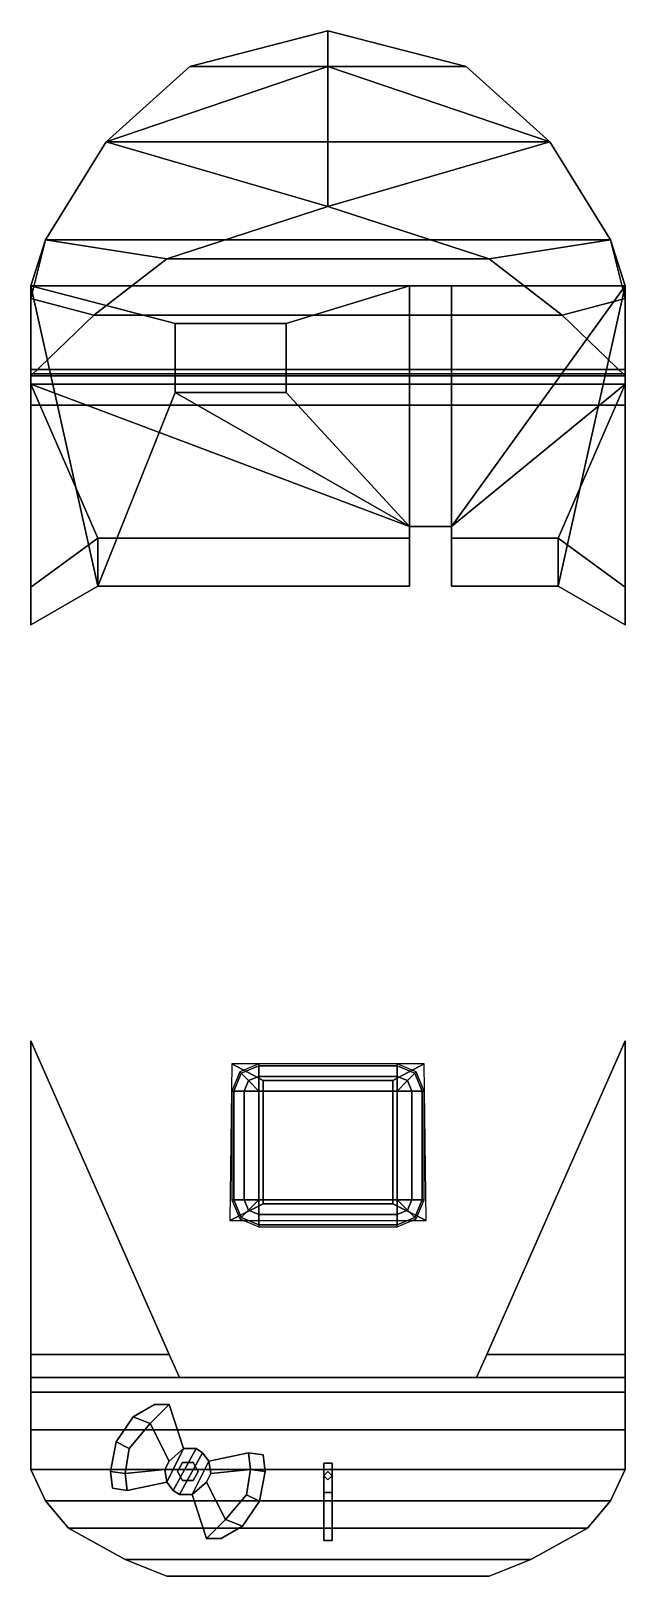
# Model space of a CAD drawing. Extents: x -1.42 to 1.42, y -3.45 to 3.94.
import ezdxf

# ---------------------------------------------------------------- set-up
doc = ezdxf.new("R2010")
doc.units = 0
doc.layers.add('FLOATS', color=6, linetype='CONTINUOUS')

msp = doc.modelspace()

# ---------------------------------------------------------------- linework, layer by layer
at = {"layer": 'FLOATS'}
for points in [[(0, 3.77, 1.09), (0, 3.77, 1.09), (-0.66, 3.77, 1.62), (0, 3.94, 1.61)], [(0, 3.94, 1.61), (-0.66, 3.77, 1.62), (0.66, 3.77, 1.62), (0, 3.94, 1.61)], [(0.66, 3.77, 1.62), (0, 3.77, 1.09), (0, 3.77, 1.09), (0, 3.94, 1.61)], [(0, 3.77, 1.09), (-1.06, 3.41, 1.15), (-1.06, 3.41, 1.63), (-0.66, 3.77, 1.62)], [(0, 3.77, 1.09), (1.06, 3.41, 1.15), (-1.06, 3.41, 1.15), (0, 3.77, 1.09)], [(0, 3.1, 0.7), (0, 3.1, 0.7), (-1.06, 3.41, 1.15), (0, 3.77, 1.09)], [(0, 3.77, 1.09), (-1.06, 3.41, 1.15), (1.06, 3.41, 1.15), (0, 3.77, 1.09)], [(-0.66, 3.77, 1.62), (-1.06, 3.41, 1.63), (1.06, 3.41, 1.63), (0.66, 3.77, 1.62)], [(1.06, 3.41, 1.63), (1.06, 3.41, 1.15), (0, 3.77, 1.09), (0.66, 3.77, 1.62)], [(1.06, 3.41, 1.15), (0, 3.1, 0.7), (0, 3.1, 0.7), (0, 3.77, 1.09)], [(-1.06, 3.41, 1.15), (-1.35, 2.94, 1.22), (-1.35, 2.94, 1.65), (-1.06, 3.41, 1.63)], [(-1.06, 3.41, 1.63), (-1.35, 2.94, 1.65), (1.35, 2.94, 1.65), (1.06, 3.41, 1.63)], [(0, 3.1, 0.7), (-0.77, 2.85, 0.65), (-1.35, 2.94, 1.22), (-1.06, 3.41, 1.15)], [(1.35, 2.94, 1.22), (0.77, 2.85, 0.65), (0, 3.1, 0.7), (1.06, 3.41, 1.15)], [(1.35, 2.94, 1.65), (1.35, 2.94, 1.22), (1.06, 3.41, 1.15), (1.06, 3.41, 1.63)], [(0, 3.1, 0.7), (0.77, 2.85, 0.65), (-0.77, 2.85, 0.65), (0, 3.1, 0.7)], [(1.42, 2.72, 1.66), (1.35, 2.94, 1.65), (-1.35, 2.94, 1.65), (-1.42, 2.72, 1.66)], [(-1.35, 2.94, 1.65), (-1.35, 2.94, 1.22), (-1.42, 2.66, 1.26), (-1.42, 2.72, 1.66)], [(-1.35, 2.94, 1.22), (-0.77, 2.85, 0.65), (-1.12, 2.58, 0.61), (-1.42, 2.66, 1.26)], [(1.12, 2.58, 0.61), (0.77, 2.85, 0.65), (1.35, 2.94, 1.22), (1.42, 2.66, 1.26)], [(1.42, 2.66, 1.26), (1.35, 2.94, 1.22), (1.35, 2.94, 1.65), (1.42, 2.72, 1.66)], [(-1.12, 2.58, 0.61), (-0.77, 2.85, 0.65), (0.77, 2.85, 0.65), (1.12, 2.58, 0.61)], [(-1.42, 2.72, 1.66), (-1.42, 2.66, 1.26), (-1.42, 2.25, 1.33), (-1.42, 2.72, 1.66)], [(-1.42, 2.72, 1.66), (-1.42, 2.25, 1.33), (-1.42, 1.28, 1.49), (-1.42, 1.1, 1.73)], [(-1.42, 2.72, 1.66), (-1.42, 2.72, 1.66), (-1.42, 1.1, 1.73), (-1.1, 1.2844, 1.722)], [(-1.42, 2.72, 1.66), (-1.1, 1.2844, 1.722), (-0.73, 2.21, 1.682), (-0.73, 2.54, 1.6678)], [(-0.2, 2.54, 1.6678), (0.39, 2.72, 1.66), (-1.42, 2.72, 1.66), (-0.73, 2.54, 1.6678)], [(-0.2, 2.21, 1.682), (0.39, 1.57, 1.7097), (0.39, 2.72, 1.66), (-0.2, 2.54, 1.6678)], [(0.59, 1.57, 1.65), (0.59, 2.72, 1.66), (0.39, 2.72, 1.66), (0.39, 1.57, 1.65)], [(0.39, 1.57, 1.65), (0.39, 2.72, 1.66), (0.39, 2.72, 1.66), (0.39, 1.57, 1.7097)], [(1.1, 1.2844, 1.722), (1.42, 2.72, 1.66), (0.59, 1.57, 1.7097), (0.59, 1.2844, 1.722)], [(0.59, 1.57, 1.7097), (0.59, 2.72, 1.66), (0.59, 2.72, 1.66), (0.59, 1.57, 1.65)], [(0.59, 1.57, 1.7097), (1.42, 2.72, 1.66), (0.59, 2.72, 1.66), (0.59, 1.57, 1.7097)], [(1.42, 1.1, 1.73), (1.42, 2.72, 1.66), (1.42, 2.72, 1.66), (1.1, 1.2844, 1.722)], [(1.42, 2.25, 1.33), (1.42, 2.66, 1.26), (1.42, 2.72, 1.66)], [(1.42, 1.28, 1.49), (1.42, 2.25, 1.33), (1.42, 2.72, 1.66), (1.42, 1.1, 1.73)], [(-1.42, 2.66, 1.26), (-1.12, 2.58, 0.61), (-1.42, 2.29, 0.56), (-1.42, 2.32, 0.72)], [(-1.42, 2.66, 1.26), (-1.42, 2.25, 0.97), (-1.42, 2.15, 1.06), (-1.42, 2.25, 1.33)], [(-1.42, 2.66, 1.26), (-1.42, 2.3, 0.87), (-1.42, 2.25, 0.97), (-1.42, 2.66, 1.26)], [(-1.42, 2.66, 1.26), (-1.42, 2.32, 0.72), (-1.42, 2.3, 0.87), (-1.42, 2.66, 1.26)], [(1.42, 2.29, 0.56), (1.12, 2.58, 0.61), (1.42, 2.66, 1.26), (1.42, 2.32, 0.72)], [(1.42, 2.15, 1.06), (1.42, 2.25, 0.97), (1.42, 2.66, 1.26), (1.42, 2.25, 1.33)], [(1.42, 2.25, 0.97), (1.42, 2.3, 0.87), (1.42, 2.66, 1.26)], [(1.42, 2.3, 0.87), (1.42, 2.32, 0.72), (1.42, 2.66, 1.26)], [(-1.42, 2.29, 0.56), (-1.12, 2.58, 0.61), (1.12, 2.58, 0.61), (1.42, 2.29, 0.56)], [(-0.73, 2.54, 1.6678), (-0.73, 2.21, 1.682), (-0.73, 2.21, 1.7), (-0.73, 2.54, 1.69)], [(-0.2, 2.54, 1.69), (-0.2, 2.54, 1.6678), (-0.73, 2.54, 1.6678), (-0.73, 2.54, 1.69)], [(-0.73, 2.54, 1.69), (-0.73, 2.21, 1.7), (-0.2, 2.21, 1.7), (-0.2, 2.54, 1.69)], [(-0.2, 2.21, 1.7), (-0.2, 2.21, 1.682), (-0.2, 2.54, 1.6678), (-0.2, 2.54, 1.69)], [(-1.42, 2.32, 0.72), (-1.42, 2.29, 0.56), (1.42, 2.29, 0.56), (1.42, 2.32, 0.72)], [(-1.42, 2.3, 0.87), (-1.42, 2.32, 0.72), (1.42, 2.32, 0.72), (1.42, 2.3, 0.87)], [(-1.42, 2.25, 0.97), (-1.42, 2.3, 0.87), (1.42, 2.3, 0.87), (1.42, 2.25, 0.97)], [(0.39, 1.57, 1.4422), (-1.42, 2.25, 1.33), (1.42, 2.25, 1.33), (0.59, 1.57, 1.4422)], [(-1.42, 2.15, 1.06), (-1.42, 2.25, 0.97), (1.42, 2.25, 0.97), (1.42, 2.15, 1.06)], [(-1.42, 2.25, 1.33), (-1.42, 2.15, 1.06), (1.42, 2.15, 1.06), (1.42, 2.25, 1.33)], [(-1.42, 2.25, 1.33), (-1.1, 1.5133, 1.4515), (-1.42, 1.28, 1.49), (-1.42, 2.25, 1.33)], [(0.39, 1.57, 1.4422), (0.39, 1.5133, 1.4515), (-1.1, 1.5133, 1.4515), (-1.42, 2.25, 1.33)], [(1.42, 2.25, 1.33), (1.1, 1.5133, 1.4515), (0.59, 1.5133, 1.4515), (0.59, 1.57, 1.4422)], [(1.42, 2.25, 1.33), (1.42, 1.28, 1.49), (1.1, 1.5133, 1.4515), (1.42, 2.25, 1.33)], [(0.39, 1.2844, 1.722), (0.39, 1.57, 1.7097), (-0.73, 2.21, 1.682), (-1.1, 1.2844, 1.722)], [(-0.73, 2.21, 1.7), (-0.73, 2.21, 1.682), (-0.2, 2.21, 1.682), (-0.2, 2.21, 1.7)], [(-0.73, 2.21, 1.682), (0.39, 1.57, 1.7097), (0.39, 1.57, 1.7097), (-0.2, 2.21, 1.682)], [(0.59, 1.57, 1.4422), (0.59, 1.57, 1.65), (0.39, 1.57, 1.65), (0.39, 1.57, 1.4422)], [(0.39, 1.5133, 1.4515), (0.39, 1.57, 1.4422), (0.39, 1.57, 1.7097), (0.39, 1.2844, 1.722)], [(0.59, 1.2844, 1.722), (0.59, 1.57, 1.7097), (0.59, 1.57, 1.4422), (0.59, 1.5133, 1.4515)], [(-1.1, 1.5133, 1.4515), (-1.1, 1.2844, 1.722), (-1.42, 1.1, 1.73), (-1.42, 1.28, 1.49)], [(0.39, 1.5133, 1.4515), (0.39, 1.2844, 1.722), (-1.1, 1.2844, 1.722), (-1.1, 1.5133, 1.4515)], [(1.1, 1.5133, 1.4515), (1.1, 1.2844, 1.722), (0.59, 1.2844, 1.722), (0.59, 1.5133, 1.4515)], [(1.42, 1.28, 1.49), (1.42, 1.1, 1.73), (1.1, 1.2844, 1.722), (1.1, 1.5133, 1.4515)], [(-1.42, -0.89, 1.9), (-1.42, -2.39, 1.82), (-1.42, -2.39, 2.03), (-1.42, -0.89, 1.96)], [(-0.76, -2.39, 2.03), (-0.76, -2.39, 1.82), (-1.42, -0.89, 1.9), (-1.42, -0.89, 1.96)], [(-1.42, -0.89, 1.96), (-1.42, -2.39, 2.03), (-0.76, -2.39, 2.03), (-1.42, -0.89, 1.96)], [(-1.42, -0.89, 1.9), (-1.42, -2.39, 1.01), (-1.42, -2.39, 1.82), (-1.42, -0.89, 1.9)], [(-0.76, -2.39, 1.82), (-1.42, -2.39, 1.01), (-1.42, -0.89, 1.9)], [(1.42, -0.89, 1.9), (0.76, -2.39, 1.82), (0.76, -2.39, 2.03), (1.42, -0.89, 1.96)], [(1.42, -0.89, 1.96), (0.76, -2.39, 2.03), (1.42, -2.39, 2.03), (1.42, -0.89, 1.96)], [(1.42, -0.89, 1.9), (1.42, -2.39, 1.01), (0.76, -2.39, 1.82), (1.42, -0.89, 1.9)], [(1.42, -2.39, 2.03), (1.42, -2.39, 1.82), (1.42, -0.89, 1.9), (1.42, -0.89, 1.96)], [(1.42, -2.39, 1.82), (1.42, -2.39, 1.01), (1.42, -0.89, 1.9)], [(-0.46, -1, 1.8939), (-0.47, -1.75, 1.8519), (-0.31, -1.67, 2.61), (-0.31, -1.08, 2.61)], [(0.31, -1.08, 2.61), (0.46, -1, 1.8939), (-0.46, -1, 1.8939), (-0.31, -1.08, 2.61)], [(-0.4149, -1.0451, 2.7), (-0.33, -1.01, 2.7), (-0.33, -1, 2.65), (-0.4219, -1.0381, 2.65)], [(-0.33, -1.06, 2.75), (-0.33, -1.01, 2.7), (-0.4149, -1.0451, 2.7), (-0.3795, -1.0805, 2.75)], [(-0.33, -1, 2.65), (-0.33, -1.01, 2.7), (0.33, -1.01, 2.7), (0.33, -1, 2.65)], [(0.33, -1.06, 2.75), (0.33, -1.01, 2.7), (-0.33, -1.01, 2.7), (-0.33, -1.06, 2.75)], [(0.31, -1.67, 2.61), (0.47, -1.75, 1.8519), (0.46, -1, 1.8939), (0.31, -1.08, 2.61)], [(0.33, -1, 2.65), (0.33, -1.01, 2.7), (0.4149, -1.0451, 2.7), (0.4219, -1.0381, 2.65)], [(0.3795, -1.0805, 2.75), (0.4149, -1.0451, 2.7), (0.33, -1.01, 2.7), (0.33, -1.06, 2.75)], [(-0.45, -1.13, 2.7), (-0.4149, -1.0451, 2.7), (-0.4219, -1.0381, 2.65), (-0.46, -1.13, 2.65)], [(-0.3795, -1.0805, 2.75), (-0.4149, -1.0451, 2.7), (-0.45, -1.13, 2.7), (-0.4, -1.13, 2.75)], [(-0.33, -1.13, 2.8), (-0.33, -1.13, 2.8), (-0.3795, -1.0805, 2.75), (-0.4, -1.13, 2.75)], [(-0.33, -1.13, 2.8), (-0.33, -1.13, 2.8), (-0.33, -1.06, 2.75), (-0.3795, -1.0805, 2.75)], [(-0.33, -1.06, 2.75), (-0.33, -1.13, 2.8), (0.33, -1.13, 2.8), (0.33, -1.06, 2.75)], [(-0.31, -1.08, 2.61), (-0.31, -1.08, 2.65), (0.31, -1.08, 2.65), (0.31, -1.08, 2.61)], [(-0.31, -1.67, 2.65), (-0.31, -1.08, 2.65), (-0.31, -1.08, 2.61), (-0.31, -1.67, 2.61)], [(0.31, -1.08, 2.61), (0.31, -1.08, 2.65), (0.31, -1.67, 2.65), (0.31, -1.67, 2.61)], [(0.33, -1.06, 2.75), (0.33, -1.13, 2.8), (0.33, -1.13, 2.8), (0.3795, -1.0805, 2.75)], [(0.3795, -1.0805, 2.75), (0.33, -1.13, 2.8), (0.33, -1.13, 2.8), (0.4, -1.13, 2.75)], [(0.4, -1.13, 2.75), (0.45, -1.13, 2.7), (0.4149, -1.0451, 2.7), (0.3795, -1.0805, 2.75)], [(0.4219, -1.0381, 2.65), (0.4149, -1.0451, 2.7), (0.45, -1.13, 2.7), (0.46, -1.13, 2.65)], [(-0.45, -1.65, 2.7), (-0.45, -1.13, 2.7), (-0.46, -1.13, 2.65), (-0.46, -1.65, 2.65)], [(-0.4, -1.13, 2.75), (-0.45, -1.13, 2.7), (-0.45, -1.65, 2.7), (-0.4, -1.65, 2.75)], [(-0.33, -1.65, 2.8), (-0.33, -1.13, 2.8), (-0.4, -1.13, 2.75), (-0.4, -1.65, 2.75)], [(0.33, -1.65, 2.8), (0.33, -1.13, 2.8), (-0.33, -1.13, 2.8), (-0.33, -1.65, 2.8)], [(0.4, -1.13, 2.75), (0.33, -1.13, 2.8), (0.33, -1.65, 2.8), (0.4, -1.65, 2.75)], [(0.45, -1.65, 2.7), (0.45, -1.13, 2.7), (0.4, -1.13, 2.75), (0.4, -1.65, 2.75)], [(0.46, -1.13, 2.65), (0.45, -1.13, 2.7), (0.45, -1.65, 2.7), (0.46, -1.65, 2.65)], [(-0.31, -1.67, 2.61), (-0.47, -1.75, 1.8519), (0.47, -1.75, 1.8519), (0.31, -1.67, 2.61)], [(-0.4219, -1.7419, 2.65), (-0.4149, -1.7349, 2.7), (-0.45, -1.65, 2.7), (-0.46, -1.65, 2.65)], [(-0.4, -1.65, 2.75), (-0.45, -1.65, 2.7), (-0.4149, -1.7349, 2.7), (-0.3795, -1.6995, 2.75)], [(-0.3795, -1.6995, 2.75), (-0.4149, -1.7349, 2.7), (-0.33, -1.77, 2.7), (-0.33, -1.72, 2.75)], [(-0.3795, -1.6995, 2.75), (-0.33, -1.65, 2.8), (-0.33, -1.65, 2.8), (-0.4, -1.65, 2.75)], [(-0.33, -1.72, 2.75), (-0.33, -1.65, 2.8), (-0.33, -1.65, 2.8), (-0.3795, -1.6995, 2.75)], [(0.33, -1.72, 2.75), (0.33, -1.65, 2.8), (-0.33, -1.65, 2.8), (-0.33, -1.72, 2.75)], [(0.31, -1.67, 2.61), (0.31, -1.67, 2.65), (-0.31, -1.67, 2.65), (-0.31, -1.67, 2.61)], [(0.4, -1.65, 2.75), (0.33, -1.65, 2.8), (0.33, -1.65, 2.8), (0.3795, -1.6995, 2.75)], [(0.3795, -1.6995, 2.75), (0.33, -1.65, 2.8), (0.33, -1.65, 2.8), (0.33, -1.72, 2.75)], [(0.33, -1.77, 2.7), (0.4149, -1.7349, 2.7), (0.3795, -1.6995, 2.75), (0.33, -1.72, 2.75)], [(0.4149, -1.7349, 2.7), (0.45, -1.65, 2.7), (0.4, -1.65, 2.75), (0.3795, -1.6995, 2.75)], [(0.46, -1.65, 2.65), (0.45, -1.65, 2.7), (0.4149, -1.7349, 2.7), (0.4219, -1.7419, 2.65)], [(-0.33, -1.78, 2.65), (-0.33, -1.77, 2.7), (-0.4149, -1.7349, 2.7), (-0.4219, -1.7419, 2.65)], [(-0.33, -1.72, 2.75), (-0.33, -1.77, 2.7), (0.33, -1.77, 2.7), (0.33, -1.72, 2.75)], [(0.33, -1.78, 2.65), (0.33, -1.77, 2.7), (-0.33, -1.77, 2.7), (-0.33, -1.78, 2.65)], [(0.4219, -1.7419, 2.65), (0.4149, -1.7349, 2.7), (0.33, -1.77, 2.7), (0.33, -1.78, 2.65)], [(-1.42, -2.39, 1.82), (-1.42, -2.5, 1.81), (-1.42, -2.5, 2.03), (-1.42, -2.39, 2.03)], [(-1.42, -2.39, 2.03), (-1.42, -2.5, 2.03), (-0.71, -2.5, 2.03), (-0.76, -2.39, 2.03)], [(-1.42, -2.39, 1.01), (-1.42, -2.5, 1), (-1.42, -2.5, 1.81), (-1.42, -2.39, 1.82)], [(-0.71, -2.5, 1.81), (-1.42, -2.5, 1), (-1.42, -2.39, 1.01), (-0.76, -2.39, 1.82)], [(-0.71, -2.5, 2.03), (-0.71, -2.5, 1.81), (-0.76, -2.39, 1.82), (-0.76, -2.39, 2.03)], [(0.76, -2.39, 1.82), (0.71, -2.5, 1.81), (0.71, -2.5, 2.03), (0.76, -2.39, 2.03)], [(0.76, -2.39, 2.03), (0.71, -2.5, 2.03), (1.42, -2.5, 2.03), (1.42, -2.39, 2.03)], [(1.42, -2.39, 1.01), (1.42, -2.5, 1), (0.71, -2.5, 1.81), (0.76, -2.39, 1.82)], [(1.42, -2.5, 2.03), (1.42, -2.5, 1.81), (1.42, -2.39, 1.82), (1.42, -2.39, 2.03)], [(1.42, -2.5, 1.81), (1.42, -2.5, 1), (1.42, -2.39, 1.01), (1.42, -2.39, 1.82)], [(-1.42, -2.5, 2.03), (-1.42, -2.94, 2.06), (1.42, -2.94, 2.06), (1.42, -2.5, 2.03)], [(-1.42, -2.5, 1), (-1.42, -2.94, 1), (-1.42, -2.94, 2.06), (-1.42, -2.5, 2.03)], [(1.42, -2.5, 1), (1.42, -2.57, 0.9), (-1.42, -2.57, 0.9), (-1.42, -2.5, 1)], [(-1.42, -2.57, 0.9), (-1.42, -2.75, 0.9), (-1.42, -2.94, 1), (-1.42, -2.5, 1)], [(0.71, -2.5, 1.81), (1.42, -2.5, 1), (-1.42, -2.5, 1), (-0.71, -2.5, 1.81)], [(0.71, -2.5, 2.03), (0.71, -2.5, 1.81), (-0.71, -2.5, 1.81), (-0.71, -2.5, 2.03)], [(1.42, -2.94, 2.06), (1.42, -2.94, 1), (1.42, -2.5, 1), (1.42, -2.5, 2.03)], [(1.42, -2.94, 1), (1.42, -2.75, 0.9), (1.42, -2.57, 0.9), (1.42, -2.5, 1)], [(1.42, -2.57, 0.9), (1.42, -2.75, 0.9), (-1.42, -2.75, 0.9), (-1.42, -2.57, 0.9)], [(-0.9316, -2.6884, 2.15), (-0.83, -2.63, 2.15), (-0.83, -2.63, 2.11), (-0.9316, -2.6884, 2.11)], [(-0.85, -2.72, 2.15), (-0.76, -2.63, 2.15), (-0.83, -2.63, 2.15), (-0.9316, -2.6884, 2.15)], [(-0.9316, -2.6884, 2.11), (-0.83, -2.63, 2.11), (-0.76, -2.63, 2.11), (-0.85, -2.72, 2.11)], [(-0.85, -2.72, 2.11), (-0.76, -2.63, 2.11), (-0.69, -2.84, 2.11), (-0.76, -2.9, 2.11)], [(-0.76, -2.9, 2.15), (-0.69, -2.84, 2.15), (-0.76, -2.63, 2.15), (-0.85, -2.72, 2.15)], [(-0.83, -2.63, 2.15), (-0.76, -2.63, 2.15), (-0.76, -2.63, 2.11), (-0.83, -2.63, 2.11)], [(-0.76, -2.63, 2.15), (-0.69, -2.84, 2.15), (-0.69, -2.84, 2.11), (-0.76, -2.63, 2.11)], [(-1.0118, -2.8084, 2.15), (-0.9316, -2.6884, 2.15), (-0.9316, -2.6884, 2.11), (-1.0118, -2.8084, 2.11)], [(-0.95, -2.839, 2.15), (-0.85, -2.72, 2.15), (-0.9316, -2.6884, 2.15), (-1.0118, -2.8084, 2.15)], [(-1.0118, -2.8084, 2.11), (-0.9316, -2.6884, 2.11), (-0.85, -2.72, 2.11), (-0.95, -2.839, 2.11)], [(-0.85, -2.72, 2.15), (-0.95, -2.839, 2.15), (-0.95, -2.839, 2.11), (-0.85, -2.72, 2.11)], [(-0.76, -2.9, 2.15), (-0.85, -2.72, 2.15), (-0.85, -2.72, 2.11), (-0.76, -2.9, 2.11)], [(-1.42, -2.94, 1), (-1.42, -2.75, 0.9), (1.42, -2.75, 0.9), (1.42, -2.94, 1)], [(-1.04, -2.95, 2.15), (-1.0118, -2.8084, 2.15), (-1.0118, -2.8084, 2.11), (-1.04, -2.95, 2.11)], [(-1.04, -2.95, 2.11), (-1.0118, -2.8084, 2.11), (-0.95, -2.839, 2.11), (-0.97, -2.96, 2.11)], [(-0.97, -2.96, 2.15), (-0.95, -2.839, 2.15), (-1.0118, -2.8084, 2.15), (-1.04, -2.95, 2.15)], [(-0.95, -2.839, 2.15), (-0.97, -2.96, 2.15), (-0.97, -2.96, 2.11), (-0.95, -2.839, 2.11)], [(-0.78, -2.94, 2.11), (-0.76, -2.9, 2.11), (-0.69, -2.84, 2.11), (-0.77, -3, 2.11)], [(-0.77, -3, 2.15), (-0.69, -2.84, 2.15), (-0.76, -2.9, 2.15), (-0.78, -2.94, 2.15)], [(-0.77, -3, 2.11), (-0.69, -2.84, 2.11), (-0.63, -2.84, 2.11), (-0.74, -3.04, 2.11)], [(-0.74, -3.04, 2.15), (-0.63, -2.84, 2.15), (-0.69, -2.84, 2.15), (-0.77, -3, 2.15)], [(-0.74, -3.04, 2.11), (-0.63, -2.84, 2.11), (-0.6, -2.86, 2.11), (-0.71, -3.06, 2.11)], [(-0.71, -3.06, 2.15), (-0.6, -2.86, 2.15), (-0.63, -2.84, 2.15), (-0.74, -3.04, 2.15)], [(-0.71, -3.06, 2.11), (-0.6, -2.86, 2.11), (-0.57, -2.9, 2.11), (-0.65, -3.06, 2.11)], [(-0.65, -3.06, 2.15), (-0.57, -2.9, 2.15), (-0.6, -2.86, 2.15), (-0.71, -3.06, 2.15)], [(-0.69, -2.84, 2.15), (-0.63, -2.84, 2.15), (-0.63, -2.84, 2.11), (-0.69, -2.84, 2.11)], [(-0.63, -2.84, 2.15), (-0.6, -2.86, 2.15), (-0.6, -2.86, 2.11), (-0.63, -2.84, 2.11)], [(-0.6, -2.86, 2.15), (-0.57, -2.9, 2.15), (-0.57, -2.9, 2.11), (-0.6, -2.86, 2.11)], [(-0.38, -2.86, 2.11), (-0.37, -2.94, 2.11), (-0.56, -2.96, 2.11), (-0.57, -2.9, 2.11)], [(-0.57, -2.9, 2.15), (-0.56, -2.96, 2.15), (-0.37, -2.94, 2.15), (-0.38, -2.86, 2.15)], [(-0.57, -2.9, 2.15), (-0.38, -2.86, 2.15), (-0.38, -2.86, 2.11), (-0.57, -2.9, 2.11)], [(-0.38, -2.86, 2.15), (-0.37, -2.94, 2.15), (-0.3, -2.95, 2.15), (-0.31, -2.87, 2.15)], [(-0.31, -2.87, 2.11), (-0.3, -2.95, 2.11), (-0.37, -2.94, 2.11), (-0.38, -2.86, 2.11)], [(-0.38, -2.86, 2.15), (-0.31, -2.87, 2.15), (-0.31, -2.87, 2.11), (-0.38, -2.86, 2.11)], [(-0.31, -2.87, 2.15), (-0.3, -2.95, 2.15), (-0.3, -2.95, 2.11), (-0.31, -2.87, 2.11)], [(-1.35, -3.09, 1.07), (-1.42, -2.94, 1), (1.42, -2.94, 1), (1.35, -3.09, 1.07)], [(1.35, -3.09, 2.07), (1.42, -2.94, 2.06), (-1.42, -2.94, 2.06), (-1.35, -3.09, 2.07)], [(-1.42, -2.94, 2.06), (-1.42, -2.94, 1), (-1.35, -3.09, 1.07), (-1.35, -3.09, 2.07)], [(-1.03, -3.03, 2.15), (-1.04, -2.95, 2.15), (-1.04, -2.95, 2.11), (-1.03, -3.03, 2.11)], [(-1.03, -3.03, 2.11), (-1.04, -2.95, 2.11), (-0.97, -2.96, 2.11), (-0.96, -3.04, 2.11)], [(-0.96, -3.04, 2.15), (-0.97, -2.96, 2.15), (-1.04, -2.95, 2.15), (-1.03, -3.03, 2.15)], [(-0.97, -2.96, 2.15), (-0.78, -2.94, 2.15), (-0.78, -2.94, 2.11), (-0.97, -2.96, 2.11)], [(-0.96, -3.04, 2.11), (-0.97, -2.96, 2.11), (-0.78, -2.94, 2.11), (-0.77, -3, 2.11)], [(-0.77, -3, 2.15), (-0.78, -2.94, 2.15), (-0.97, -2.96, 2.15), (-0.96, -3.04, 2.15)], [(-0.78, -2.94, 2.15), (-0.76, -2.9, 2.15), (-0.76, -2.9, 2.11), (-0.78, -2.94, 2.11)], [(-0.695, -2.9067, 2.05), (-0.72, -2.95, 2.06), (-0.72, -2.95, 2.11), (-0.695, -2.9067, 2.11)], [(-0.72, -2.95, 2.06), (-0.695, -2.9933, 2.06), (-0.695, -2.9933, 2.11), (-0.72, -2.95, 2.11)], [(-0.645, -2.9067, 2.05), (-0.695, -2.9067, 2.05), (-0.695, -2.9067, 2.11), (-0.645, -2.9067, 2.11)], [(-0.65, -3.06, 2.11), (-0.57, -2.9, 2.11), (-0.56, -2.96, 2.11), (-0.58, -3, 2.11)], [(-0.58, -3, 2.15), (-0.56, -2.96, 2.15), (-0.57, -2.9, 2.15), (-0.65, -3.06, 2.15)], [(-0.62, -2.95, 2.06), (-0.645, -2.9067, 2.05), (-0.645, -2.9067, 2.11), (-0.62, -2.95, 2.11)], [(-0.645, -2.9933, 2.06), (-0.62, -2.95, 2.06), (-0.62, -2.95, 2.11), (-0.645, -2.9933, 2.11)], [(-0.37, -2.94, 2.15), (-0.56, -2.96, 2.15), (-0.56, -2.96, 2.11), (-0.37, -2.94, 2.11)], [(-0.37, -2.94, 2.15), (-0.39, -3.061, 2.15), (-0.3282, -3.0916, 2.15), (-0.3, -2.95, 2.15)], [(-0.3, -2.95, 2.11), (-0.3282, -3.0916, 2.11), (-0.39, -3.061, 2.11), (-0.37, -2.94, 2.11)], [(-0.39, -3.061, 2.15), (-0.37, -2.94, 2.15), (-0.37, -2.94, 2.11), (-0.39, -3.061, 2.11)], [(-0.3, -2.95, 2.15), (-0.3282, -3.0916, 2.15), (-0.3282, -3.0916, 2.11), (-0.3, -2.95, 2.11)], [(-0.02, -2.91, 0.67), (-0.02, -3.28, 0.78), (-0.02, -3.28, 0.94), (-0.02, -2.91, 0.94)], [(0.02, -2.91, 0.94), (0.02, -2.91, 0.67), (-0.02, -2.91, 0.67), (-0.02, -2.91, 0.94)], [(-0.02, -2.91, 0.94), (-0.02, -3.28, 0.94), (0.02, -3.28, 0.94), (0.02, -2.91, 0.94)], [(0.02, -2.91, 0.67), (0.02, -3.05, 0.67), (-0.02, -3.05, 0.67), (-0.02, -2.91, 0.67)], [(-0.02, -2.91, 0.67), (-0.02, -3.05, 0.67), (-0.02, -3.28, 0.78), (-0.02, -2.91, 0.67)], [(0, -2.95, 0.94), (-0.02, -2.97, 0.94), (-0.02, -2.97, 1.04), (0, -2.95, 1.04)], [(0.02, -2.97, 0.94), (0, -2.95, 0.94), (0, -2.95, 1.04), (0.02, -2.97, 1.04)], [(0.02, -3.28, 0.94), (0.02, -3.28, 0.78), (0.02, -2.91, 0.67), (0.02, -2.91, 0.94)], [(0.02, -3.28, 0.78), (0.02, -3.05, 0.67), (0.02, -2.91, 0.67)], [(1.35, -3.09, 1.07), (1.42, -2.94, 1), (1.42, -2.94, 2.06), (1.35, -3.09, 2.07)], [(-0.77, -3, 2.15), (-0.96, -3.04, 2.15), (-0.96, -3.04, 2.11), (-0.77, -3, 2.11)], [(-0.74, -3.04, 2.15), (-0.77, -3, 2.15), (-0.77, -3, 2.11), (-0.74, -3.04, 2.11)], [(-0.695, -2.9933, 2.06), (-0.645, -2.9933, 2.06), (-0.645, -2.9933, 2.11), (-0.695, -2.9933, 2.11)], [(-0.49, -3.18, 2.11), (-0.58, -3.27, 2.11), (-0.65, -3.06, 2.11), (-0.58, -3, 2.11)], [(-0.58, -3, 2.15), (-0.65, -3.06, 2.15), (-0.58, -3.27, 2.15), (-0.49, -3.18, 2.15)], [(-0.56, -2.96, 2.15), (-0.58, -3, 2.15), (-0.58, -3, 2.11), (-0.56, -2.96, 2.11)], [(-0.58, -3, 2.15), (-0.49, -3.18, 2.15), (-0.49, -3.18, 2.11), (-0.58, -3, 2.11)], [(-0.02, -2.97, 0.94), (0, -2.99, 0.94), (0, -2.99, 1.04), (-0.02, -2.97, 1.04)], [(0, -2.99, 0.94), (0.02, -2.97, 0.94), (0.02, -2.97, 1.04), (0, -2.99, 1.04)], [(1.35, -3.09, 1.07), (1.24, -3.22, 1.13), (-1.24, -3.22, 1.13), (-1.35, -3.09, 1.07)], [(-1.35, -3.09, 2.07), (-1.24, -3.22, 2.08), (1.24, -3.22, 2.08), (1.35, -3.09, 2.07)], [(-1.35, -3.09, 1.07), (-1.24, -3.22, 1.13), (-1.24, -3.22, 2.08), (-1.35, -3.09, 2.07)], [(-0.96, -3.04, 2.15), (-1.03, -3.03, 2.15), (-1.03, -3.03, 2.11), (-0.96, -3.04, 2.11)], [(-0.71, -3.06, 2.15), (-0.74, -3.04, 2.15), (-0.74, -3.04, 2.11), (-0.71, -3.06, 2.11)], [(-0.65, -3.06, 2.15), (-0.71, -3.06, 2.15), (-0.71, -3.06, 2.11), (-0.65, -3.06, 2.11)], [(-0.58, -3.27, 2.15), (-0.65, -3.06, 2.15), (-0.65, -3.06, 2.11), (-0.58, -3.27, 2.11)], [(-0.39, -3.061, 2.15), (-0.49, -3.18, 2.15), (-0.4084, -3.2116, 2.15), (-0.3282, -3.0916, 2.15)], [(-0.3282, -3.0916, 2.11), (-0.4084, -3.2116, 2.11), (-0.49, -3.18, 2.11), (-0.39, -3.061, 2.11)], [(-0.49, -3.18, 2.15), (-0.39, -3.061, 2.15), (-0.39, -3.061, 2.11), (-0.49, -3.18, 2.11)], [(-0.3282, -3.0916, 2.15), (-0.4084, -3.2116, 2.15), (-0.4084, -3.2116, 2.11), (-0.3282, -3.0916, 2.11)], [(-0.02, -3.28, 0.78), (-0.02, -3.05, 0.67), (0.02, -3.05, 0.67), (0.02, -3.28, 0.78)], [(1.24, -3.22, 2.08), (1.24, -3.22, 1.13), (1.35, -3.09, 1.07), (1.35, -3.09, 2.07)], [(-0.97, -3.37, 1.19), (-1.24, -3.22, 1.13), (1.24, -3.22, 1.13), (0.97, -3.37, 1.19)], [(0.97, -3.37, 2.09), (1.24, -3.22, 2.08), (-1.24, -3.22, 2.08), (-0.97, -3.37, 2.09)], [(-1.24, -3.22, 2.08), (-1.24, -3.22, 1.13), (-0.97, -3.37, 1.19), (-0.97, -3.37, 2.09)], [(-0.49, -3.18, 2.15), (-0.58, -3.27, 2.15), (-0.51, -3.27, 2.15), (-0.4084, -3.2116, 2.15)], [(-0.4084, -3.2116, 2.11), (-0.51, -3.27, 2.11), (-0.58, -3.27, 2.11), (-0.49, -3.18, 2.11)], [(-0.4084, -3.2116, 2.15), (-0.51, -3.27, 2.15), (-0.51, -3.27, 2.11), (-0.4084, -3.2116, 2.11)], [(0.97, -3.37, 1.19), (1.24, -3.22, 1.13), (1.24, -3.22, 2.08), (0.97, -3.37, 2.09)], [(-0.51, -3.27, 2.15), (-0.58, -3.27, 2.15), (-0.58, -3.27, 2.11), (-0.51, -3.27, 2.11)], [(-0.02, -3.28, 0.94), (-0.02, -3.28, 0.78), (0.02, -3.28, 0.78), (0.02, -3.28, 0.94)], [(-0.97, -3.37, 1.19), (-0.77, -3.45, 1.24), (-0.77, -3.45, 2.09), (-0.97, -3.37, 2.09)], [(0.97, -3.37, 1.19), (0.77, -3.45, 1.24), (-0.77, -3.45, 1.24), (-0.97, -3.37, 1.19)], [(-0.97, -3.37, 2.09), (-0.77, -3.45, 2.09), (0.77, -3.45, 2.09), (0.97, -3.37, 2.09)], [(0.77, -3.45, 2.09), (0.77, -3.45, 1.24), (0.97, -3.37, 1.19), (0.97, -3.37, 2.09)], [(-0.77, -3.45, 2.09), (-0.77, -3.45, 1.24), (0.77, -3.45, 1.24), (0.77, -3.45, 2.09)]]:
    msp.add_3dface(points, dxfattribs=at)

doc.saveas('drawing.dxf')
